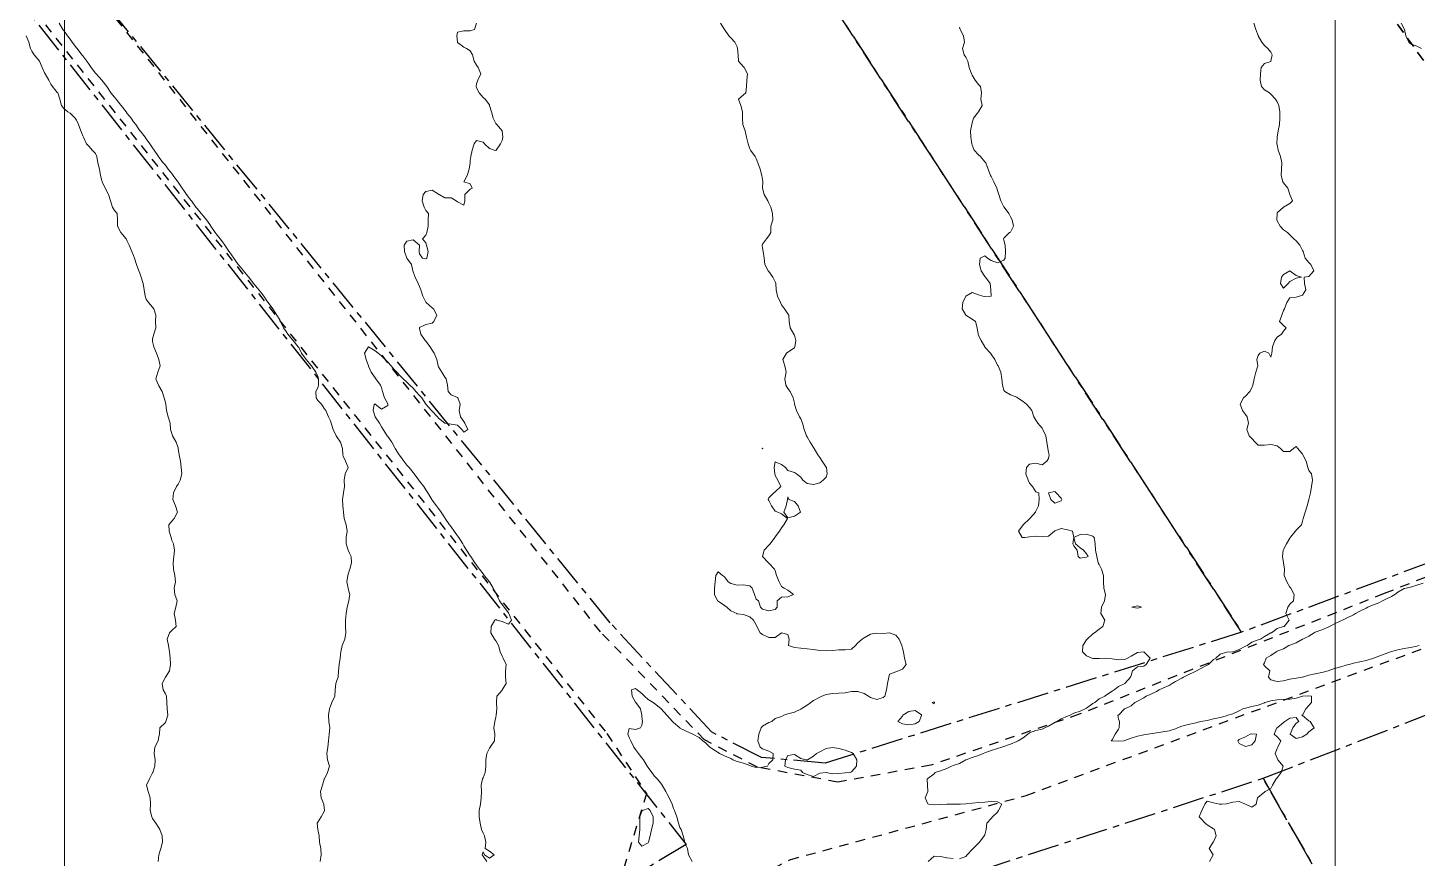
# Model space of a CAD drawing. Header units: centimetres. Extents: x 0 to 642158, y -847 to 649707.
# Drawn here: x 616263.9 to 616373.3, y 619803.5 to 619868.9 of the extents above; entities that cross this region are included whole.
import ezdxf

# ---------------------------------------------------------------- set-up
doc = ezdxf.new("R2010")
doc.units = ezdxf.units.CM
doc.header["$MEASUREMENT"] = 0
doc.linetypes.add('CENTERX2', pattern=[4, 2.5, -0.5, 0.5, -0.5])
doc.linetypes.add('JIS_02_0.7', pattern=[1.35, 0.75, -0.6])
for name, color, linetype, lineweight in [('MEV_grille', 254, 'Continuous', 9), ('WAL_parcellaire agricole', 7, 'JIS_02_0.7', 25), ('WAL_topographie 0.5', 253, 'Continuous', 20)]:
    doc.layers.add(name, color=color, linetype=linetype, lineweight=lineweight)
doc.layers.add('SPW_parcellaire cadastral', color=7, linetype='CENTERX2', lineweight=25, true_color=0xff0542)

# ---------------------------------------------------------------- blocks, each defined once
blk = doc.blocks.new('*U112')
at = {"layer": 'MEV_grille', "transparency": 33554687}
blk.add_lwpolyline([(0, 1825.48), (0, -1825.48)], dxfattribs=at)
blk = doc.blocks.new('*U113')
at = {"layer": 'MEV_grille', "color": 0, "linetype": 'ByBlock', "lineweight": -2, "transparency": 16777216}
for p in [(900, 0), (1000, 0)]:
    blk.add_blockref('*U112', p, dxfattribs=at)

msp = doc.modelspace()

# ---------------------------------------------------------------- linework, layer by layer
at = {"layer": 'SPW_parcellaire cadastral'}
for points in [[(616359.45, 619821.29), (616326.67, 619810.98), (616321.67, 619811.43), (616317.72, 619813.44), (616309.75, 619822.04), (616216.24, 619936.86), (616212.23, 619939.37), (616260.83, 619988.74), (616280.66, 620008.69), (616327.13, 619940.12), (616300.48, 619911.78), (616359.45, 619821.29)], [(616397.07, 619835.25), (616359.45, 619821.29), (616300.48, 619911.78), (616327.13, 619940.12), (616397.07, 619835.25)], [(616153.66, 619880.77), (616167.87, 619895.24), (616180.59, 619908.21), (616205.98, 619934.08), (616208.14, 619936.64), (616218.01, 619926.06), (616249.91, 619887.92), (616315.74, 619804.57), (616256.95, 619769.19)], [(616394.75, 619750.92), (616361.14, 619809.79), (616381.26, 619817.6), (616416.5, 619753.61)], [(616371.25, 619748.01), (616338.87, 619802.54), (616361.14, 619809.79), (616394.75, 619750.92)]]:
    msp.add_lwpolyline(points, dxfattribs=at)
at = {"layer": 'WAL_parcellaire agricole'}
for points in [[(616269.98, 619995.15), (616319.64, 620046.82), (616335.14, 620062.82), (616389.48, 619995.5), (616420.15, 619957.83), (616433.82, 619968.17), (616448.98, 619981), (616486.65, 620012.34), (616545.99, 619931.35), (616567.65, 619947.68), (616643.83, 619847.53), (616616.66, 619852.36), (616586.16, 619856.19), (616566, 619858.35), (616509.66, 619858.01), (616471.5, 619855.01), (616438, 619847.84), (616396.5, 619834.5), (616337.99, 619916.32), (616292.49, 619970.82), (616269.98, 619995.15)], [(616269.98, 619995.15), (616292.49, 619970.82), (616337.99, 619916.32), (616396.5, 619834.5), (616370.67, 619824.33), (616346.67, 619814.83), (616335, 619810.82), (616327.67, 619809.49), (616321.34, 619810.66), (616317.17, 619812.82), (616309, 619821.32), (616268.33, 619872.82), (616225.33, 619925.14), (616220.83, 619930.31), (616211.32, 619940.14), (616269.98, 619995.15)], [(616103.48, 619826.19), (616109.5, 619832.3), (616155.25, 619880.05), (616165.75, 619890.55), (616190.24, 619916.56), (616204.74, 619931.81), (616205.99, 619935.81), (616213.69, 619930.21), (616216.89, 619927.91), (616241, 619899.81), (616309.5, 619813.32), (616312.61, 619808.6), (616310.81, 619802.62), (616277.31, 619782.62), (616255.63, 619769.68), (616103.48, 619826.19)], [(616328.27, 619742.7), (616274.43, 619762.7), (616275.11, 619765.22), (616271.21, 619772.32), (616275.01, 619774.82), (616284.51, 619780.32), (616315.45, 619798.88), (616323.89, 619803.38), (616342.5, 619808.44), (616394.22, 619827.61), (616438.34, 619756.31), (616328.27, 619742.7)]]:
    msp.add_lwpolyline(points, dxfattribs=at)
at = {"layer": 'WAL_topographie 0.5'}
for points in [[(616266.4, 619869.25), (616266.68, 619868.75), (616266.75, 619868.65), (616267.05, 619868.25), (616267.25, 619867.97), (616267.42, 619867.75), (616267.75, 619867.3), (616267.8, 619867.25), (616268.19, 619866.75), (616268.25, 619866.66), (616268.58, 619866.25), (616268.75, 619865.99), (616268.91, 619865.75), (616269.25, 619865.3), (616269.3, 619865.25), (616269.75, 619864.76), (616269.76, 619864.75), (616270.15, 619864.25), (616270.25, 619864.09), (616270.47, 619863.75), (616270.75, 619863.41), (616270.89, 619863.25), (616271.25, 619862.79), (616271.28, 619862.75), (616271.66, 619862.25), (616271.75, 619862.13), (616272.06, 619861.75), (616272.25, 619861.48), (616272.43, 619861.25), (616272.75, 619860.76), (616272.76, 619860.75), (616273.15, 619860.25), (616273.25, 619860.12), (616273.54, 619859.75), (616273.75, 619859.43), (616273.87, 619859.25), (616274.2, 619858.75), (616274.25, 619858.68), (616274.59, 619858.25), (616274.75, 619858.06), (616274.98, 619857.75), (616275.25, 619857.39), (616275.36, 619857.25), (616275.74, 619856.75), (616275.75, 619856.73), (616276.08, 619856.25), (616276.25, 619855.99), (616276.42, 619855.75), (616276.75, 619855.31), (616276.8, 619855.25), (616277.16, 619854.75), (616277.25, 619854.64), (616277.58, 619854.25), (616277.75, 619854.05), (616277.98, 619853.75), (616278.25, 619853.38), (616278.33, 619853.25), (616278.67, 619852.75), (616278.75, 619852.65), (616279.07, 619852.25), (616279.25, 619852.01), (616279.44, 619851.75), (616279.75, 619851.3), (616279.78, 619851.25), (616280.13, 619850.75), (616280.25, 619850.58), (616280.49, 619850.25), (616280.75, 619849.94), (616280.89, 619849.75), (616281.25, 619849.32), (616281.31, 619849.25), (616281.69, 619848.75), (616281.75, 619848.68), (616282.11, 619848.25), (616282.25, 619848.09), (616282.51, 619847.75), (616282.75, 619847.39), (616282.85, 619847.25), (616283.2, 619846.75), (616283.25, 619846.68), (616283.53, 619846.25), (616283.75, 619845.87), (616283.81, 619845.75), (616284.04, 619845.25), (616284.25, 619844.96), (616284.39, 619844.75), (616284.75, 619844.32), (616284.8, 619844.25), (616285.21, 619843.75), (616285.25, 619843.7), (616285.47, 619843.25), (616285.75, 619842.86), (616285.82, 619842.75), (616286.25, 619842.27), (616286.26, 619842.25), (616286.59, 619841.75), (616286.75, 619841.43), (616286.81, 619841.25), (616286.8, 619840.75), (616286.75, 619840.54), (616286.59, 619840.25), (616286.63, 619839.75), (616286.75, 619839.54), (616287.03, 619839.25), (616287.25, 619838.91), (616287.39, 619838.75), (616287.59, 619838.25), (616287.75, 619837.93), (616287.81, 619837.75), (616287.96, 619837.25), (616288.2, 619836.75), (616288.25, 619836.67), (616288.54, 619836.25), (616288.69, 619835.75), (616288.71, 619835.25), (616288.75, 619835.15), (616288.94, 619834.75), (616289.13, 619834.25), (616288.9, 619833.75), (616288.82, 619833.25), (616288.85, 619832.75), (616288.77, 619832.25), (616288.75, 619832.08), (616288.69, 619831.75), (616288.73, 619831.25), (616288.75, 619831), (616288.76, 619830.75), (616288.82, 619830.25), (616288.99, 619829.75), (616289.07, 619829.25), (616288.99, 619828.75), (616288.98, 619828.25), (616289.15, 619827.75), (616289.25, 619827.52), (616289.37, 619827.25), (616289.41, 619826.75), (616289.28, 619826.25), (616289.25, 619826.19), (616289.12, 619825.75), (616289.03, 619825.25), (616289.14, 619824.75), (616289.25, 619824.31), (616289.26, 619824.25), (616289.25, 619824.12), (616289.2, 619823.75), (616289.07, 619823.25), (616288.98, 619822.75), (616288.93, 619822.25), (616288.92, 619821.75), (616288.95, 619821.25), (616288.87, 619820.75), (616288.75, 619820.42), (616288.67, 619820.25), (616288.56, 619819.75), (616288.51, 619819.25), (616288.42, 619818.75), (616288.37, 619818.25), (616288.34, 619817.75), (616288.25, 619817.48), (616288.16, 619817.25), (616288.11, 619816.75), (616288.09, 619816.25), (616287.85, 619815.75), (616287.75, 619815.46), (616287.67, 619815.25), (616287.6, 619814.75), (616287.61, 619814.25), (616287.7, 619813.75), (616287.63, 619813.25), (616287.59, 619812.75), (616287.54, 619812.25), (616287.45, 619811.75), (616287.5, 619811.25), (616287.68, 619810.75), (616287.5, 619810.25), (616287.27, 619809.75), (616287.25, 619809.71), (616287.11, 619809.25), (616286.95, 619808.75), (616287, 619808.25), (616287.21, 619807.75), (616287.25, 619807.45), (616287.28, 619807.25), (616287.25, 619807.17), (616287.02, 619806.75), (616286.75, 619806.34), (616286.71, 619806.25), (616286.75, 619805.75), (616286.75, 619805.75), (616286.85, 619805.25), (616286.89, 619804.75), (616286.98, 619804.25), (616287.01, 619803.75), (616286.94, 619803.25)], [(616299.23, 619869.25), (616299.07, 619868.75), (616298.75, 619868.63), (616298.25, 619868.63), (616297.75, 619868.53), (616297.68, 619868.25), (616297.74, 619867.75), (616297.75, 619867.71), (616298.25, 619867.34), (616298.45, 619867.25), (616298.75, 619867.07), (616298.92, 619866.75), (616299.06, 619866.25), (616299.25, 619865.92), (616299.37, 619865.75), (616299.57, 619865.25), (616299.34, 619864.75), (616299.25, 619864.45), (616299.22, 619864.25), (616299.25, 619864.16), (616299.45, 619863.75), (616299.75, 619863.39), (616299.92, 619863.25), (616300.25, 619862.8), (616300.26, 619862.75), (616300.43, 619862.25), (616300.56, 619861.75), (616300.75, 619861.35), (616300.83, 619861.25), (616301.25, 619860.75), (616301.25, 619860.75), (616301.31, 619860.25), (616301.25, 619860), (616301.12, 619859.75), (616300.79, 619859.25), (616300.75, 619859.22), (616300.62, 619859.25), (616300.25, 619859.36), (616299.86, 619859.75), (616299.75, 619859.87), (616299.25, 619859.99), (616299.05, 619859.75), (616298.89, 619859.25), (616298.79, 619858.75), (616298.75, 619858.42), (616298.73, 619858.25), (616298.66, 619857.75), (616298.5, 619857.25), (616298.25, 619856.75), (616298.75, 619856.58), (616298.89, 619856.25), (616298.75, 619856.17), (616298.33, 619855.75), (616298.32, 619855.25), (616298.25, 619854.92), (616297.75, 619855.16), (616297.65, 619855.25), (616297.25, 619855.5), (616296.75, 619855.48), (616296.29, 619855.75), (616296.25, 619855.78), (616295.75, 619856.1), (616295.25, 619855.99), (616295.05, 619855.75), (616294.95, 619855.25), (616295.13, 619854.75), (616295.25, 619854.5), (616295.47, 619854.25), (616295.43, 619853.75), (616295.44, 619853.25), (616295.33, 619852.75), (616295.25, 619852.55), (616295, 619852.25), (616295.25, 619851.95), (616295.29, 619851.75), (616295.44, 619851.25), (616295.34, 619850.75), (616295.25, 619850.68), (616295, 619850.75), (616294.75, 619851.08), (616294.72, 619851.25), (616294.75, 619851.75), (616294.25, 619852.18), (616293.75, 619852.07), (616293.54, 619851.75), (616293.56, 619851.25), (616293.75, 619850.75), (616293.75, 619850.75), (616294.13, 619850.25), (616294.22, 619849.75), (616294.25, 619849.65), (616294.41, 619849.25), (616294.64, 619848.75), (616294.75, 619848.5), (616294.85, 619848.25), (616295.01, 619847.75), (616295.25, 619847.28), (616295.27, 619847.25), (616295.75, 619846.83), (616295.86, 619846.75), (616296.11, 619846.25), (616295.87, 619845.75), (616295.75, 619845.63), (616295.25, 619845.52), (616294.75, 619845.27), (616294.74, 619845.25), (616294.75, 619845.19), (616294.86, 619844.75), (616295.21, 619844.25), (616295.25, 619844.2), (616295.6, 619843.75), (616295.75, 619843.5), (616295.91, 619843.25), (616296.11, 619842.75), (616296.22, 619842.25), (616296.25, 619842.18), (616296.51, 619841.75), (616296.75, 619841.38), (616296.84, 619841.25), (616296.95, 619840.75), (616297.01, 619840.25), (616297.25, 619839.98), (616297.75, 619839.77), (616297.77, 619839.75), (616297.96, 619839.25), (616297.87, 619838.75), (616297.97, 619838.25), (616298.25, 619837.87), (616298.32, 619837.75), (616298.55, 619837.25), (616298.25, 619837.05), (616298.07, 619837.25), (616297.75, 619837.59), (616297.25, 619837.68), (616296.75, 619837.74), (616296.74, 619837.75), (616296.25, 619838.15), (616296.17, 619838.25), (616295.75, 619838.7), (616295.7, 619838.75), (616295.25, 619839.23), (616295.24, 619839.25), (616294.94, 619839.75), (616294.75, 619839.93), (616294.46, 619840.25), (616294.25, 619840.5), (616294, 619840.75), (616293.75, 619840.98), (616293.47, 619841.25), (616293.25, 619841.45), (616292.96, 619841.75), (616292.75, 619841.98), (616292.51, 619842.25), (616292.25, 619842.56), (616292.05, 619842.75), (616291.75, 619843.05), (616291.49, 619843.25), (616291.25, 619843.43), (616290.75, 619843.75), (616290.42, 619843.25), (616290.55, 619842.75), (616290.74, 619842.25), (616290.75, 619842.23), (616290.96, 619841.75), (616291.25, 619841.32), (616291.31, 619841.25), (616291.69, 619840.75), (616291.75, 619840.56), (616291.83, 619840.25), (616291.99, 619839.75), (616292.25, 619839.28), (616292.26, 619839.25), (616292.25, 619839.15), (616291.75, 619838.86), (616291.27, 619839.25), (616291.25, 619839.27), (616291.18, 619839.25), (616291.1, 619838.75), (616291.25, 619838.25), (616291.25, 619838.24), (616291.6, 619837.75), (616291.75, 619837.46), (616291.88, 619837.25), (616292.22, 619836.75), (616292.25, 619836.71), (616292.57, 619836.25), (616292.75, 619835.9), (616292.83, 619835.75), (616293.15, 619835.25), (616293.25, 619835.11), (616293.53, 619834.75), (616293.75, 619834.45), (616293.94, 619834.25), (616294.25, 619833.85), (616294.33, 619833.75), (616294.69, 619833.25), (616294.75, 619833.17), (616295.09, 619832.75), (616295.25, 619832.5), (616295.41, 619832.25), (616295.71, 619831.75), (616295.75, 619831.69), (616296.09, 619831.25), (616296.25, 619831.04), (616296.46, 619830.75), (616296.75, 619830.29), (616296.78, 619830.25), (616297.12, 619829.75), (616297.25, 619829.58), (616297.49, 619829.25), (616297.75, 619828.88), (616297.84, 619828.75), (616298.15, 619828.25), (616298.25, 619828.09), (616298.45, 619827.75), (616298.75, 619827.29), (616298.78, 619827.25), (616299.11, 619826.75), (616299.25, 619826.57), (616299.47, 619826.25), (616299.75, 619825.88), (616299.84, 619825.75), (616300.25, 619825.25), (616300.25, 619825.25), (616300.56, 619824.75), (616300.75, 619824.4), (616300.82, 619824.25), (616301.04, 619823.75), (616301.25, 619823.46), (616301.41, 619823.25), (616301.75, 619822.82), (616301.79, 619822.75), (616301.98, 619822.25), (616301.75, 619821.91), (616301.25, 619822.13), (616300.83, 619822.25), (616300.75, 619822.28), (616300.69, 619822.25), (616300.39, 619821.75), (616300.36, 619821.25), (616300.65, 619820.75), (616300.75, 619820.61), (616300.96, 619820.25), (616301.09, 619819.75), (616301.25, 619819.4), (616301.33, 619819.25), (616301.56, 619818.75), (616301.52, 619818.25), (616301.51, 619817.75), (616301.58, 619817.25), (616301.27, 619816.75), (616301.25, 619816.72), (616300.83, 619816.25), (616300.82, 619815.75), (616300.84, 619815.25), (616300.78, 619814.75), (616300.75, 619814.61), (616300.68, 619814.25), (616300.61, 619813.75), (616300.67, 619813.25), (616300.65, 619812.75), (616300.31, 619812.25), (616300.25, 619812.16), (616300.04, 619811.75), (616299.96, 619811.25), (616299.96, 619810.75), (616299.91, 619810.25), (616299.75, 619809.83), (616299.72, 619809.75), (616299.61, 619809.25), (616299.62, 619808.75), (616299.61, 619808.25), (616299.54, 619807.75), (616299.44, 619807.25), (616299.44, 619806.75), (616299.52, 619806.25), (616299.62, 619805.75), (616299.75, 619805.46), (616299.86, 619805.25), (616299.96, 619804.75), (616299.92, 619804.25), (616300.25, 619804.05), (616300.62, 619803.75), (616300.25, 619803.5), (616299.88, 619803.75), (616299.75, 619804), (616299.69, 619803.75), (616299.75, 619803.67), (616300.06, 619803.25)], [(616318.45, 619869.25), (616318.75, 619868.75), (616318.75, 619868.75), (616319.1, 619868.25), (616319.25, 619868.09), (616319.57, 619867.75), (616319.75, 619867.38), (616319.79, 619867.25), (616319.84, 619866.75), (616319.86, 619866.25), (616320.25, 619865.8), (616320.3, 619865.75), (616320.57, 619865.25), (616320.51, 619864.75), (616320.49, 619864.25), (616320.44, 619863.75), (616320.25, 619863.6), (616319.86, 619863.25), (616320.04, 619862.75), (616320.18, 619862.25), (616320.16, 619861.75), (616320.21, 619861.25), (616320.25, 619861.11), (616320.37, 619860.75), (616320.48, 619860.25), (616320.61, 619859.75), (616320.75, 619859.34), (616320.8, 619859.25), (616321.16, 619858.75), (616321.25, 619858.58), (616321.39, 619858.25), (616321.55, 619857.75), (616321.68, 619857.25), (616321.75, 619856.92), (616321.77, 619856.75), (616321.75, 619856.25), (616321.87, 619855.75), (616322.17, 619855.25), (616322.25, 619855.08), (616322.39, 619854.75), (616322.54, 619854.25), (616322.56, 619853.75), (616322.4, 619853.25), (616322.39, 619852.75), (616322.25, 619852.5), (616322.07, 619852.25), (616321.75, 619851.83), (616321.71, 619851.75), (616321.75, 619851.55), (616321.8, 619851.25), (616321.88, 619850.75), (616321.93, 619850.25), (616322.2, 619849.75), (616322.25, 619849.68), (616322.55, 619849.25), (616322.75, 619848.88), (616322.8, 619848.75), (616322.82, 619848.25), (616322.93, 619847.75), (616323.15, 619847.25), (616323.25, 619847.07), (616323.48, 619846.75), (616323.75, 619846.35), (616323.81, 619846.25), (616323.84, 619845.75), (616323.91, 619845.25), (616324.22, 619844.75), (616324.25, 619844.68), (616324.37, 619844.25), (616324.3, 619843.75), (616324.25, 619843.67), (616323.75, 619843.33), (616323.64, 619843.25), (616323.35, 619842.75), (616323.51, 619842.25), (616323.6, 619841.75), (616323.51, 619841.25), (616323.57, 619840.75), (616323.75, 619840.47), (616323.93, 619840.25), (616324.15, 619839.75), (616324.25, 619839.31), (616324.27, 619839.25), (616324.43, 619838.75), (616324.66, 619838.25), (616324.75, 619838.08), (616324.88, 619837.75), (616325.03, 619837.25), (616325.21, 619836.75), (616325.25, 619836.67), (616325.49, 619836.25), (616325.75, 619835.82), (616325.8, 619835.75), (616326.09, 619835.25), (616326.25, 619835.04), (616326.44, 619834.75), (616326.75, 619834.28), (616326.77, 619834.25), (616326.83, 619833.75), (616326.75, 619833.5), (616326.51, 619833.25), (616326.25, 619833.06), (616325.75, 619832.92), (616325.25, 619833), (616324.91, 619833.25), (616324.75, 619833.5), (616324.43, 619833.75), (616324.25, 619833.86), (616323.75, 619834.01), (616323.55, 619834.25), (616323.25, 619834.48), (616322.75, 619834.7), (616322.66, 619834.25), (616322.72, 619833.75), (616322.75, 619833.63), (616322.94, 619833.25), (616323.19, 619832.75), (616322.75, 619832.33), (616322.64, 619832.25), (616322.25, 619831.88), (616322.2, 619831.75), (616322.25, 619831.65), (616322.46, 619831.25), (616322.75, 619830.82), (616322.95, 619830.75), (616323.25, 619830.62), (616323.72, 619830.25), (616323.42, 619829.75), (616323.25, 619829.5), (616323.07, 619829.25), (616322.75, 619828.8), (616322.71, 619828.75), (616322.34, 619828.25), (616322.25, 619828.15), (616321.87, 619827.75), (616321.75, 619827.25), (616322.22, 619826.75), (616322.25, 619826.72), (616322.7, 619826.25), (616322.75, 619826.14), (616322.85, 619825.75), (616323.05, 619825.25), (616323.25, 619824.88), (616323.45, 619824.75), (616323.75, 619824.59), (616324.18, 619824.25), (616323.75, 619824.07), (616323.25, 619824.05), (616322.9, 619823.75), (616322.89, 619823.25), (616322.75, 619823.08), (616322.25, 619822.96), (616321.75, 619823.1), (616321.58, 619823.25), (616321.42, 619823.75), (616321.25, 619823.89), (616321.12, 619824.25), (616320.94, 619824.75), (616320.75, 619824.94), (616320.25, 619825.01), (616319.75, 619824.99), (616319.25, 619825.12), (616319.03, 619825.25), (616318.75, 619825.65), (616318.6, 619825.75), (616318.25, 619826.04), (616318.07, 619825.75), (616318.01, 619825.25), (616317.97, 619824.75), (616317.97, 619824.25), (616318.21, 619823.75), (616318.25, 619823.72), (616318.75, 619823.39), (616318.93, 619823.25), (616319.25, 619822.97), (616319.73, 619822.75), (616319.75, 619822.74), (616320.25, 619822.68), (616320.75, 619822.5), (616321.04, 619822.25), (616321.25, 619821.86), (616321.29, 619821.75), (616321.57, 619821.25), (616321.75, 619821.1), (616322.25, 619820.87), (616322.75, 619820.88), (616323.25, 619821.25), (616323.25, 619821.25), (616323.25, 619821.25), (616323.75, 619821.1), (616323.84, 619820.75), (616323.78, 619820.25), (616324.25, 619820.08), (616324.75, 619820.03), (616325.25, 619819.97), (616325.75, 619819.92), (616326.25, 619819.86), (616326.75, 619819.83), (616327.25, 619819.85), (616327.75, 619819.89), (616328.25, 619819.91), (616328.75, 619819.96), (616329.06, 619820.25), (616329.25, 619820.45), (616329.58, 619820.75), (616329.75, 619820.84), (616330.25, 619821.13), (616330.75, 619821.21), (616331.25, 619821.18), (616331.75, 619821.25), (616331.75, 619821.25), (616331.75, 619821.25), (616332.25, 619821.05), (616332.5, 619820.75), (616332.71, 619820.25), (616332.75, 619820.03), (616332.83, 619819.75), (616332.91, 619819.25), (616333.06, 619818.75), (616332.75, 619818.37), (616332.45, 619818.25), (616332.25, 619818.18), (616331.75, 619817.98), (616331.68, 619817.75), (616331.57, 619817.25), (616331.51, 619816.75), (616331.37, 619816.25), (616331.25, 619816.15), (616330.75, 619816), (616330.25, 619816.16), (616330.09, 619816.25), (616329.75, 619816.47), (616329.25, 619816.61), (616328.75, 619816.61), (616328.25, 619816.52), (616327.75, 619816.48), (616327.25, 619816.47), (616326.75, 619816.38), (616326.42, 619816.25), (616326.25, 619816.18), (616325.75, 619815.9), (616325.55, 619815.75), (616325.25, 619815.54), (616324.8, 619815.25), (616324.75, 619815.22), (616324.25, 619815), (616323.75, 619814.85), (616323.43, 619814.75), (616323.25, 619814.65), (616322.75, 619814.5), (616322.47, 619814.25), (616322.25, 619814.19), (616321.75, 619813.9), (616321.63, 619813.75), (616321.45, 619813.25), (616321.38, 619812.75), (616321.57, 619812.25), (616321.75, 619812.1), (616322.25, 619811.93), (616322.58, 619811.75), (616322.57, 619811.25), (616322.25, 619810.95), (616322.13, 619810.75), (616321.75, 619810.66), (616321.25, 619810.64), (616320.85, 619810.75), (616320.75, 619810.8), (616320.25, 619810.97), (616319.75, 619811.11), (616319.42, 619811.25), (616319.25, 619811.35), (616318.75, 619811.56), (616318.36, 619811.75), (616318.25, 619811.82), (616317.75, 619812.13), (616317.59, 619812.25), (616317.25, 619812.58), (616317.06, 619812.75), (616316.75, 619812.99), (616316.26, 619813.25), (616316.25, 619813.26), (616315.75, 619813.49), (616315.25, 619813.74), (616315.23, 619813.75), (616314.75, 619814.17), (616314.67, 619814.25), (616314.25, 619814.72), (616314.22, 619814.75), (616313.76, 619815.25), (616313.75, 619815.27), (616313.25, 619815.68), (616313.13, 619815.75), (616312.75, 619816), (616312.46, 619816.25), (616312.25, 619816.46), (616311.88, 619816.75), (616311.75, 619816.85), (616311.44, 619816.75), (616311.49, 619816.25), (616311.75, 619815.79), (616311.78, 619815.75), (616312.14, 619815.25), (616312.24, 619814.75), (616312.25, 619814.65), (616312.29, 619814.25), (616312.25, 619813.96), (616312.14, 619813.75), (616311.75, 619813.62), (616311.25, 619813.72), (616311.14, 619813.25), (616311.25, 619813.01), (616311.37, 619812.75), (616311.63, 619812.25), (616311.75, 619812.05), (616311.99, 619811.75), (616312.25, 619811.41), (616312.39, 619811.25), (616312.67, 619810.75), (616312.75, 619810.63), (616313.04, 619810.25), (616313.25, 619809.95), (616313.45, 619809.75), (616313.75, 619809.4), (616313.86, 619809.25), (616314.15, 619808.75), (616314.25, 619808.53), (616314.39, 619808.25), (616314.63, 619807.75), (616314.75, 619807.41), (616314.82, 619807.25), (616314.99, 619806.75), (616315.14, 619806.25), (616315.25, 619805.92), (616315.34, 619805.75), (616315.49, 619805.25), (616315.64, 619804.75), (616315.75, 619804.48), (616315.85, 619804.25), (616315.93, 619803.75), (616316.21, 619803.25)], [(616360.41, 619869.25), (616360.58, 619868.75), (616360.75, 619868.27), (616360.76, 619868.25), (616361.03, 619867.75), (616361.25, 619867.49), (616361.5, 619867.25), (616361.75, 619866.95), (616361.86, 619866.75), (616361.76, 619866.25), (616361.75, 619866.23), (616361.25, 619866.05), (616360.99, 619865.75), (616360.93, 619865.25), (616360.91, 619864.75), (616361.02, 619864.25), (616361.25, 619863.99), (616361.65, 619863.75), (616361.75, 619863.66), (616362.12, 619863.25), (616362.25, 619863.04), (616362.38, 619862.75), (616362.45, 619862.25), (616362.46, 619861.75), (616362.44, 619861.25), (616362.33, 619860.75), (616362.25, 619860.25), (616362.25, 619860.25), (616362.22, 619859.75), (616362.25, 619859.65), (616362.32, 619859.25), (616362.51, 619858.75), (616362.62, 619858.25), (616362.58, 619857.75), (616362.56, 619857.25), (616362.7, 619856.75), (616362.75, 619856.66), (616363.09, 619856.25), (616363.25, 619855.75), (616363.25, 619855.75), (616363.45, 619855.25), (616363.25, 619855.03), (616362.75, 619854.75), (616362.75, 619854.75), (616362.25, 619854.3), (616362.24, 619854.25), (616362.21, 619853.75), (616362.25, 619853.67), (616362.49, 619853.25), (616362.75, 619852.96), (616363.05, 619852.75), (616363.25, 619852.57), (616363.55, 619852.25), (616363.75, 619852.11), (616364.02, 619851.75), (616364.25, 619851.34), (616364.29, 619851.25), (616364.46, 619850.75), (616364.75, 619850.4), (616364.91, 619850.25), (616365.13, 619849.75), (616364.75, 619849.29), (616364.38, 619849.25), (616364.4, 619848.75), (616364.51, 619848.25), (616364.25, 619847.83), (616364, 619847.75), (616363.75, 619847.67), (616363.25, 619847.61), (616363, 619847.25), (616362.82, 619846.75), (616362.75, 619846.61), (616362.62, 619846.25), (616362.42, 619845.75), (616362.75, 619845.44), (616362.95, 619845.25), (616362.75, 619844.98), (616362.58, 619844.75), (616362.25, 619844.52), (616362.07, 619844.25), (616361.89, 619843.75), (616361.82, 619843.25), (616361.75, 619842.95), (616361.58, 619843.25), (616361.25, 619843.42), (616360.88, 619843.25), (616360.75, 619843.08), (616360.65, 619842.75), (616360.73, 619842.25), (616360.58, 619841.75), (616360.44, 619841.25), (616360.34, 619840.75), (616360.25, 619840.53), (616360.09, 619840.25), (616359.75, 619839.88), (616359.59, 619839.75), (616359.33, 619839.25), (616359.51, 619838.75), (616359.75, 619838.42), (616359.89, 619838.25), (616360, 619837.75), (616359.87, 619837.25), (616360.04, 619836.75), (616360.25, 619836.53), (616360.51, 619836.25), (616360.75, 619836.01), (616361.25, 619836.01), (616361.75, 619836.06), (616362.25, 619835.96), (616362.5, 619835.75), (616362.75, 619835.51), (616363.25, 619835.51), (616363.54, 619835.75), (616363.75, 619835.9), (616363.87, 619835.75), (616364.25, 619835.31), (616364.28, 619835.25), (616364.53, 619834.75), (616364.65, 619834.25), (616364.75, 619834.03), (616364.95, 619833.75), (616365.04, 619833.25), (616364.96, 619832.75), (616364.88, 619832.25), (616364.75, 619831.75), (616364.75, 619831.75), (616364.62, 619831.25), (616364.46, 619830.75), (616364.3, 619830.25), (616364.25, 619830.04), (616364.16, 619829.75), (616363.75, 619829.32), (616363.68, 619829.25), (616363.28, 619828.75), (616363.25, 619828.7), (616362.99, 619828.25), (616362.75, 619827.81), (616362.73, 619827.75), (616362.67, 619827.25), (616362.75, 619826.75), (616362.75, 619826.75), (616362.82, 619826.25), (616362.8, 619825.75), (616363.02, 619825.25), (616363.25, 619824.83), (616363.31, 619824.75), (616363.58, 619824.25), (616363.52, 619823.75), (616363.25, 619823.5), (616363.09, 619823.25), (616362.94, 619822.75), (616363.19, 619822.25), (616362.81, 619821.75), (616362.75, 619821.74), (616362.25, 619821.57), (616361.8, 619821.25), (616361.75, 619821.23), (616361.25, 619820.95), (616360.93, 619820.75), (616360.75, 619820.68), (616360.25, 619820.5), (616359.88, 619820.25), (616359.75, 619820.19), (616359.25, 619819.94), (616358.79, 619819.75), (616358.75, 619819.74), (616358.25, 619819.71), (616357.75, 619819.57), (616357.41, 619819.25), (616357.25, 619819.13), (616356.84, 619818.75), (616356.75, 619818.7), (616356.25, 619818.44), (616355.9, 619818.25), (616355.75, 619818.17), (616355.25, 619817.93), (616354.88, 619817.75), (616354.75, 619817.68), (616354.25, 619817.41), (616353.99, 619817.25), (616353.75, 619817.1), (616353.25, 619816.88), (616352.96, 619816.75), (616352.75, 619816.63), (616352.25, 619816.38), (616351.93, 619816.25), (616351.75, 619816.13), (616351.25, 619815.86), (616351.04, 619815.75), (616350.75, 619815.5), (616350.25, 619815.26), (616350.24, 619815.25), (616349.75, 619814.77), (616349.72, 619814.75), (616349.75, 619814.45), (616349.84, 619814.25), (616349.82, 619813.75), (616349.75, 619813.66), (616349.49, 619813.25), (616349.25, 619812.81), (616349.18, 619812.75), (616349.25, 619812.73), (616349.75, 619812.72), (616350.2, 619812.75), (616350.25, 619812.76), (616350.75, 619812.96), (616351.25, 619813.1), (616351.75, 619813.2), (616352.07, 619813.25), (616352.25, 619813.29), (616352.75, 619813.37), (616353.25, 619813.44), (616353.75, 619813.52), (616354.25, 619813.67), (616354.41, 619813.75), (616354.75, 619813.88), (616355.25, 619814.02), (616355.75, 619814.14), (616356.24, 619814.25), (616356.25, 619814.25), (616356.75, 619814.35), (616357.25, 619814.47), (616357.75, 619814.58), (616358.25, 619814.7), (616358.37, 619814.75), (616358.75, 619814.87), (616359.25, 619815.1), (616359.54, 619815.25), (616359.75, 619815.32), (616360.25, 619815.44), (616360.75, 619815.55), (616361.25, 619815.74), (616361.27, 619815.75), (616361.75, 619815.89), (616362.25, 619815.97), (616362.75, 619815.99), (616363.25, 619816.01), (616363.75, 619816.09), (616364.24, 619816.25), (616364.25, 619816.25), (616364.75, 619816.28), (616364.95, 619816.25), (616364.95, 619815.75), (616364.75, 619815.52), (616364.5, 619815.25), (616364.25, 619814.77), (616364.17, 619814.75), (616364.25, 619814.72), (616364.75, 619814.31), (616364.85, 619814.25), (616365.15, 619813.75), (616364.75, 619813.44), (616364.59, 619813.25), (616364.25, 619813.05), (616363.75, 619812.91), (616363.27, 619813.25), (616363.48, 619813.75), (616363.75, 619814.12), (616363.95, 619814.25), (616363.75, 619814.58), (616363.25, 619814.52), (616362.84, 619814.25), (616362.75, 619814.17), (616362.25, 619813.77), (616362.21, 619813.75), (616362, 619813.25), (616362.25, 619813.04), (616362.54, 619812.75), (616362.31, 619812.25), (616362.25, 619812.13), (616362.08, 619811.75), (616362.25, 619811.36), (616362.3, 619811.25), (616362.73, 619810.75), (616362.57, 619810.25), (616362.25, 619809.82), (616362.18, 619809.75), (616361.87, 619809.25), (616361.75, 619808.99), (616361.31, 619808.75), (616361.25, 619808.69), (616360.75, 619808.31), (616360.7, 619808.25), (616360.6, 619807.75), (616360.25, 619807.52), (616359.75, 619807.75), (616359.75, 619807.75), (616359.25, 619807.97), (616358.75, 619807.9), (616358.25, 619807.77), (616357.88, 619807.75), (616357.75, 619807.74), (616357.72, 619807.75), (616357.25, 619807.85), (616356.75, 619807.99), (616356.55, 619807.75), (616356.31, 619807.25), (616356.25, 619807.08), (616356.1, 619806.75), (616356.25, 619806.61), (616356.58, 619806.25), (616356.75, 619806.13), (616357.25, 619805.8), (616357.32, 619805.75), (616357.44, 619805.25), (616357.25, 619804.79), (616357.22, 619804.75), (616356.9, 619804.25), (616357.2, 619803.75), (616356.92, 619803.25)], [(616372.01, 619869.25), (616372.25, 619868.78), (616372.26, 619868.75), (616372.38, 619868.25), (616372.61, 619867.75), (616372.75, 619867.6), (616373.25, 619867.43), (616373.61, 619867.25)], [(616263.81, 619868.25), (616264, 619867.75), (616264.14, 619867.25), (616264.25, 619867.04), (616264.44, 619866.75), (616264.75, 619866.38), (616264.85, 619866.25), (616265.06, 619865.75), (616265.25, 619865.33), (616265.29, 619865.25), (616265.57, 619864.75), (616265.75, 619864.44), (616265.88, 619864.25), (616266.25, 619863.78), (616266.28, 619863.75), (616266.44, 619863.25), (616266.58, 619862.75), (616266.75, 619862.53), (616267.07, 619862.25), (616267.25, 619862.14), (616267.66, 619861.75), (616267.75, 619861.61), (616267.91, 619861.25), (616268.09, 619860.75), (616268.25, 619860.37), (616268.3, 619860.25), (616268.54, 619859.75), (616268.75, 619859.54), (616269, 619859.25), (616269.25, 619858.97), (616269.35, 619858.75), (616269.45, 619858.25), (616269.56, 619857.75), (616269.65, 619857.25), (616269.75, 619856.84), (616269.77, 619856.75), (616270.01, 619856.25), (616270.25, 619855.8), (616270.28, 619855.75), (616270.44, 619855.25), (616270.6, 619854.75), (616270.75, 619854.48), (616270.96, 619854.25), (616270.98, 619853.75), (616270.99, 619853.25), (616271.25, 619852.77), (616271.26, 619852.75), (616271.67, 619852.25), (616271.75, 619852.08), (616271.9, 619851.75), (616272.12, 619851.25), (616272.25, 619850.96), (616272.33, 619850.75), (616272.48, 619850.25), (616272.67, 619849.75), (616272.75, 619849.55), (616272.85, 619849.25), (616273.01, 619848.75), (616273.09, 619848.25), (616273.15, 619847.75), (616273.25, 619847.51), (616273.43, 619847.25), (616273.75, 619846.88), (616273.84, 619846.75), (616274, 619846.25), (616273.98, 619845.75), (616274, 619845.25), (616273.84, 619844.75), (616273.75, 619844.38), (616273.73, 619844.25), (616273.75, 619844.17), (616273.85, 619843.75), (616274.05, 619843.25), (616274.25, 619842.75), (616274.25, 619842.75), (616274.35, 619842.25), (616274.25, 619841.97), (616274.16, 619841.75), (616274.01, 619841.25), (616274.21, 619840.75), (616274.25, 619840.69), (616274.49, 619840.25), (616274.66, 619839.75), (616274.75, 619839.38), (616274.79, 619839.25), (616274.83, 619838.75), (616274.96, 619838.25), (616275.13, 619837.75), (616275.15, 619837.25), (616275.25, 619836.94), (616275.32, 619836.75), (616275.6, 619836.25), (616275.75, 619835.81), (616275.76, 619835.75), (616275.85, 619835.25), (616275.93, 619834.75), (616275.99, 619834.25), (616276.04, 619833.75), (616275.92, 619833.25), (616275.75, 619832.95), (616275.62, 619832.75), (616275.39, 619832.25), (616275.34, 619831.75), (616275.54, 619831.25), (616275.71, 619830.75), (616275.44, 619830.25), (616275.25, 619830.04), (616275.03, 619829.75), (616275.06, 619829.25), (616275.21, 619828.75), (616275.25, 619828.5), (616275.38, 619828.25), (616275.46, 619827.75), (616275.42, 619827.25), (616275.37, 619826.75), (616275.38, 619826.25), (616275.5, 619825.75), (616275.56, 619825.25), (616275.44, 619824.75), (616275.51, 619824.25), (616275.67, 619823.75), (616275.58, 619823.25), (616275.45, 619822.75), (616275.55, 619822.25), (616275.59, 619821.75), (616275.25, 619821.43), (616275.09, 619821.25), (616274.89, 619820.75), (616274.99, 619820.25), (616275.08, 619819.75), (616275.14, 619819.25), (616275.15, 619818.75), (616275.07, 619818.25), (616274.75, 619817.75), (616274.75, 619817.75), (616274.49, 619817.25), (616274.58, 619816.75), (616274.75, 619816.45), (616274.85, 619816.25), (616274.88, 619815.75), (616274.9, 619815.25), (616274.94, 619814.75), (616274.79, 619814.25), (616274.75, 619814.18), (616274.32, 619813.75), (616274.29, 619813.25), (616274.25, 619813.08), (616274.19, 619812.75), (616273.93, 619812.25), (616273.87, 619811.75), (616273.95, 619811.25), (616273.92, 619810.75), (616273.76, 619810.25), (616273.75, 619810.21), (616273.51, 619809.75), (616273.27, 619809.25), (616273.39, 619808.75), (616273.56, 619808.25), (616273.59, 619807.75), (616273.55, 619807.25), (616273.68, 619806.75), (616273.75, 619806.63), (616274, 619806.25), (616274.25, 619805.89), (616274.32, 619805.75), (616274.5, 619805.25), (616274.52, 619804.75), (616274.4, 619804.25), (616274.25, 619803.75), (616274.25, 619803.75), (616274.19, 619803.25)], [(616337.25, 619868.93), (616337.3, 619868.75), (616337.56, 619868.25), (616337.63, 619867.75), (616337.49, 619867.25), (616337.62, 619866.75), (616337.75, 619866.56), (616337.9, 619866.25), (616338.01, 619865.75), (616338.19, 619865.25), (616338.25, 619865.14), (616338.47, 619864.75), (616338.75, 619864.4), (616338.89, 619864.25), (616338.97, 619863.75), (616338.92, 619863.25), (616339.03, 619862.75), (616338.75, 619862.25), (616338.75, 619862.25), (616338.35, 619861.75), (616338.25, 619861.39), (616338.22, 619861.25), (616338.12, 619860.75), (616338.14, 619860.25), (616338.21, 619859.75), (616338.25, 619859.63), (616338.41, 619859.25), (616338.75, 619858.87), (616338.91, 619858.75), (616339.25, 619858.33), (616339.31, 619858.25), (616339.5, 619857.75), (616339.7, 619857.25), (616339.75, 619857.16), (616339.94, 619856.75), (616340.18, 619856.25), (616340.25, 619856.06), (616340.34, 619855.75), (616340.5, 619855.25), (616340.75, 619854.78), (616340.77, 619854.75), (616341.12, 619854.25), (616341.25, 619853.98), (616341.4, 619853.75), (616341.5, 619853.25), (616341.25, 619852.79), (616341.18, 619852.75), (616340.75, 619852.32), (616340.72, 619852.25), (616340.75, 619852.15), (616340.84, 619851.75), (616340.87, 619851.25), (616340.83, 619850.75), (616340.75, 619850.59), (616340.25, 619850.38), (616339.75, 619850.55), (616339.45, 619850.75), (616339.25, 619850.93), (616338.87, 619850.75), (616338.82, 619850.25), (616338.95, 619849.75), (616339.25, 619849.3), (616339.29, 619849.25), (616339.66, 619848.75), (616339.71, 619848.25), (616339.75, 619847.75), (616339.75, 619847.75), (616339.75, 619847.75), (616339.25, 619847.71), (616339.08, 619847.75), (616338.75, 619847.84), (616338.25, 619848.03), (616337.75, 619847.75), (616337.75, 619847.75), (616337.51, 619847.25), (616337.47, 619846.75), (616337.75, 619846.25), (616337.75, 619846.25), (616338.25, 619845.94), (616338.51, 619845.75), (616338.63, 619845.25), (616338.71, 619844.75), (616338.75, 619844.65), (616338.96, 619844.25), (616339.23, 619843.75), (616339.25, 619843.73), (616339.69, 619843.25), (616339.75, 619843.18), (616340.04, 619842.75), (616340.25, 619842.3), (616340.28, 619842.25), (616340.5, 619841.75), (616340.58, 619841.25), (616340.62, 619840.75), (616340.75, 619840.34), (616340.81, 619840.25), (616341.25, 619839.98), (616341.75, 619839.79), (616341.8, 619839.75), (616342.25, 619839.44), (616342.51, 619839.25), (616342.75, 619838.98), (616342.93, 619838.75), (616343.09, 619838.25), (616343.25, 619837.98), (616343.4, 619837.75), (616343.75, 619837.35), (616343.81, 619837.25), (616344.04, 619836.75), (616344.11, 619836.25), (616344.19, 619835.75), (616344.25, 619835.46), (616344.3, 619835.25), (616344.25, 619834.97), (616344.12, 619834.75), (616343.75, 619834.46), (616343.25, 619834.61), (616342.75, 619834.53), (616342.51, 619834.25), (616342.47, 619833.75), (616342.64, 619833.25), (616342.75, 619833.03), (616342.98, 619832.75), (616343.25, 619832.34), (616343.48, 619832.25), (616343.51, 619831.75), (616343.47, 619831.25), (616343.25, 619830.83), (616343.22, 619830.75), (616342.79, 619830.25), (616342.75, 619830.21), (616342.25, 619829.75), (616342.25, 619829.75), (616341.89, 619829.25), (616342.17, 619828.75), (616342.25, 619828.74), (616342.38, 619828.75), (616342.75, 619828.8), (616343.25, 619828.85), (616343.75, 619828.81), (616344.25, 619828.86), (616344.73, 619829.25), (616344.75, 619829.27), (616345.25, 619829.45), (616345.75, 619829.36), (616346.15, 619829.25), (616346.25, 619828.75), (616346.75, 619828.99), (616347.25, 619829), (616347.75, 619828.84), (616347.84, 619828.75), (616347.92, 619828.25), (616347.95, 619827.75), (616348.06, 619827.25), (616348.17, 619826.75), (616348.25, 619826.62), (616348.41, 619826.25), (616348.59, 619825.75), (616348.58, 619825.25), (616348.6, 619824.75), (616348.74, 619824.25), (616348.65, 619823.75), (616348.41, 619823.25), (616348.38, 619822.75), (616348.69, 619822.25), (616348.53, 619821.75), (616348.25, 619821.53), (616347.87, 619821.25), (616347.75, 619821.16), (616347.29, 619820.75), (616347.25, 619820.69), (616346.96, 619820.25), (616346.93, 619819.75), (616347.25, 619819.43), (616347.65, 619819.25), (616347.75, 619819.22), (616348.25, 619819.21), (616348.75, 619819.24), (616349.25, 619819.2), (616349.75, 619819.11), (616350.25, 619819.15), (616350.46, 619819.25), (616350.75, 619819.4), (616351.25, 619819.7), (616351.75, 619819.74), (616352.25, 619819.25), (616352.25, 619819.25), (616352.25, 619819.25), (616351.93, 619818.75), (616351.75, 619818.62), (616351.25, 619818.56), (616350.87, 619818.25), (616350.75, 619817.89), (616350.7, 619817.75), (616350.27, 619817.25), (616350.25, 619817.24), (616349.75, 619817.02), (616349.43, 619816.75), (616349.25, 619816.65), (616348.75, 619816.3), (616348.68, 619816.25), (616348.25, 619816.04), (616347.91, 619815.75), (616347.75, 619815.67), (616347.25, 619815.32), (616347.15, 619815.25), (616346.75, 619815.08), (616346.25, 619814.91), (616345.95, 619814.75), (616345.75, 619814.68), (616345.25, 619814.46), (616344.9, 619814.25), (616344.75, 619814.18), (616344.25, 619813.9), (616343.96, 619813.75), (616343.75, 619813.66), (616343.25, 619813.56), (616342.75, 619813.37), (616342.62, 619813.25), (616342.25, 619812.98), (616341.87, 619812.75), (616341.75, 619812.68), (616341.25, 619812.47), (616340.75, 619812.3), (616340.59, 619812.25), (616340.25, 619812.13), (616339.75, 619811.98), (616339.25, 619811.8), (616339.11, 619811.75), (616338.75, 619811.59), (616338.25, 619811.43), (616337.77, 619811.25), (616337.75, 619811.23), (616337.25, 619810.96), (616336.75, 619810.79), (616336.63, 619810.75), (616336.25, 619810.55), (616335.75, 619810.38), (616335.33, 619810.25), (616335.25, 619810.14), (616334.75, 619809.78), (616334.7, 619809.75), (616334.74, 619809.25), (616334.75, 619808.75), (616334.75, 619808.75), (616334.75, 619808.75), (616334.54, 619808.25), (616334.75, 619807.78), (616334.81, 619807.75), (616335.25, 619807.71), (616335.75, 619807.72), (616336.25, 619807.75), (616336.75, 619807.75), (616337.25, 619807.75), (616337.32, 619807.75), (616337.75, 619807.77), (616338.25, 619807.83), (616338.75, 619807.88), (616339.25, 619807.92), (616339.75, 619807.96), (616340.25, 619807.94), (616340.57, 619807.75), (616340.33, 619807.25), (616340.25, 619807.13), (616339.85, 619806.75), (616339.75, 619806.63), (616339.41, 619806.25), (616339.34, 619805.75), (616339.25, 619805.34), (616339.19, 619805.25), (616338.83, 619804.75), (616338.75, 619804.68), (616338.33, 619804.25), (616338.25, 619804.18), (616337.85, 619803.75), (616337.75, 619803.63), (616337.25, 619803.45)], [(616362.75, 619848.37), (616363.11, 619848.75), (616363.25, 619848.89), (616363.75, 619849.17), (616364.15, 619849.25), (616363.75, 619849.38), (616363.25, 619849.75), (616362.75, 619849.44), (616362.58, 619849.25), (616362.5, 619848.75), (616362.75, 619848.37)], [(616321.75, 619835.72), (616321.77, 619835.75), (616321.75, 619835.79), (616321.71, 619835.75), (616321.75, 619835.72)], [(616324.73, 619830.75), (616324.25, 619830.42), (616323.75, 619830.29), (616323.42, 619830.75), (616323.6, 619831.25), (616323.7, 619831.75), (616323.75, 619831.95), (616323.82, 619831.75), (616324.25, 619831.59), (616324.56, 619831.25), (616324.73, 619830.75)], [(616345.3, 619831.75), (616345.25, 619831.63), (616344.75, 619831.46), (616344.43, 619831.75), (616344.25, 619832.25), (616344.25, 619832.25), (616344.25, 619832.25), (616344.75, 619832.36), (616344.85, 619832.25), (616345.25, 619831.85), (616345.3, 619831.75)], [(616347.25, 619827.19), (616347.37, 619827.25), (616347.25, 619827.45), (616347, 619827.75), (616346.75, 619827.94), (616346.37, 619828.25), (616346.25, 619828.75), (616346.16, 619828.25), (616346.25, 619828.1), (616346.52, 619827.75), (616346.58, 619827.25), (616346.75, 619827.13), (616347.25, 619827.19)], [(616373.75, 619825.16), (616373.25, 619825), (616372.75, 619824.84), (616372.39, 619824.75), (616372.25, 619824.72), (616371.75, 619824.45), (616371.5, 619824.25), (616371.25, 619824.1), (616370.75, 619823.86), (616370.55, 619823.75), (616370.25, 619823.61), (616369.75, 619823.41), (616369.39, 619823.25), (616369.25, 619823.18), (616368.75, 619822.94), (616368.42, 619822.75), (616368.25, 619822.65), (616367.75, 619822.41), (616367.39, 619822.25), (616367.25, 619822.18), (616366.75, 619821.94), (616366.37, 619821.75), (616366.25, 619821.68), (616365.75, 619821.48), (616365.25, 619821.29), (616365.16, 619821.25), (616364.75, 619820.99), (616364.27, 619820.75), (616364.25, 619820.74), (616363.75, 619820.45), (616363.25, 619820.28), (616363.16, 619820.25), (616362.75, 619819.98), (616362.25, 619819.79), (616362.17, 619819.75), (616361.75, 619819.45), (616361.39, 619819.25), (616361.25, 619818.87), (616361.18, 619818.75), (616361.25, 619818.64), (616361.66, 619818.25), (616361.57, 619817.75), (616361.75, 619817.54), (616362.25, 619817.42), (616362.75, 619817.47), (616363.25, 619817.58), (616363.75, 619817.67), (616364.22, 619817.75), (616364.25, 619817.76), (616364.75, 619817.91), (616365.25, 619818.02), (616365.75, 619818.12), (616366.25, 619818.25), (616366.25, 619818.25), (616366.75, 619818.42), (616367.25, 619818.56), (616367.75, 619818.71), (616367.91, 619818.75), (616368.25, 619818.85), (616368.75, 619818.96), (616369.25, 619819.06), (616369.75, 619819.22), (616369.82, 619819.25), (616370.25, 619819.4), (616370.75, 619819.59), (616371.16, 619819.75), (616371.25, 619819.78), (616371.75, 619819.91), (616372.25, 619820.01), (616372.75, 619820.08), (616373.25, 619820.2), (616373.43, 619820.25)], [(616351.58, 619823.25), (616351.25, 619823.17), (616350.81, 619823.25), (616351.25, 619823.36), (616351.58, 619823.25)], [(616335.28, 619815.75), (616335.25, 619815.64), (616335.11, 619815.75), (616335.25, 619815.81), (616335.28, 619815.75)], [(616334.07, 619814.25), (616333.75, 619814.08), (616333.25, 619814), (616332.75, 619814.08), (616332.4, 619814.25), (616332.75, 619814.68), (616332.79, 619814.75), (616333.25, 619815.05), (616333.75, 619815.13), (616334.25, 619814.78), (616334.27, 619814.75), (616334.25, 619814.72), (616334.07, 619814.25)], [(616360.25, 619812.43), (616360.52, 619812.75), (616360.62, 619813.25), (616360.25, 619813.29), (616360.11, 619813.25), (616359.75, 619813.06), (616359.25, 619812.83), (616359.14, 619812.75), (616359.25, 619812.53), (616359.75, 619812.29), (616360.25, 619812.43)], [(616328.65, 619810.25), (616328.25, 619810.22), (616327.75, 619810.16), (616327.25, 619810.15), (616326.75, 619810.24), (616326.25, 619810.18), (616325.75, 619809.94), (616325.25, 619810.08), (616324.9, 619810.25), (616324.75, 619810.44), (616324.25, 619810.51), (616323.75, 619810.65), (616323.5, 619810.75), (616323.56, 619811.25), (616323.75, 619811.58), (616324.25, 619811.65), (616324.75, 619811.34), (616325.17, 619811.25), (616325.25, 619811.23), (616325.28, 619811.25), (616325.75, 619811.52), (616326, 619811.75), (616326.25, 619811.87), (616326.75, 619812.14), (616327.25, 619812.22), (616327.75, 619812.14), (616328.25, 619812.01), (616328.75, 619811.83), (616328.89, 619811.75), (616329.16, 619811.25), (616329.15, 619810.75), (616328.75, 619810.29), (616328.65, 619810.25)], [(616312.77, 619804.75), (616312.75, 619804.72), (616312.25, 619804.45), (616311.99, 619804.75), (616312.05, 619805.25), (616312.1, 619805.75), (616312.08, 619806.25), (616312.09, 619806.75), (616312.25, 619807.19), (616312.31, 619807.25), (616312.75, 619807.4), (616312.9, 619807.25), (616313.13, 619806.75), (616313.15, 619806.25), (616313.02, 619805.75), (616312.91, 619805.25), (616312.77, 619804.75)], [(616336.75, 619803.48), (616336.25, 619803.53), (616335.75, 619803.63), (616335.25, 619803.67), (616334.79, 619803.25)]]:
    msp.add_lwpolyline(points, dxfattribs=at)

# ---------------------------------------------------------------- block references
at = {"layer": 'MEV_grille', "transparency": 33554687}
msp.add_blockref('*U113', (615366.81, 620593.64), dxfattribs=at)

doc.saveas('drawing.dxf')
